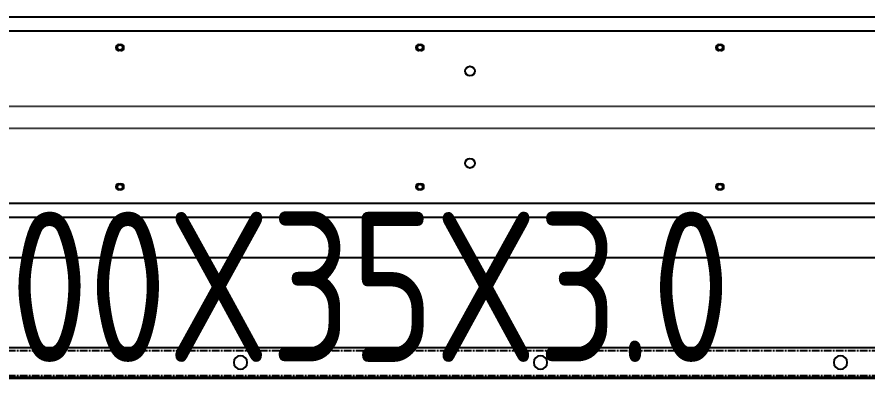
# Model space of a CAD drawing. Header units: millimetres. Extents: x -198529 to 244266, y -64 to 158464.
# Drawn here: x -148048 to -147198, y 98161 to 98523 of the extents above; entities that cross this region are included whole.
import ezdxf

# ---------------------------------------------------------------- set-up
doc = ezdxf.new("R2010")
doc.units = ezdxf.units.MM
doc.linetypes.add('CENTER', pattern=[12, 7.5, -1.5, 1.5, -1.5])
doc.linetypes.add('HIDDEN', pattern=[0.2, 0.1, -0.1])
for name, color, linetype in [('0-DCC', 30, 'Continuous'), ('0-DCC-STRUC', 180, 'Continuous'), ('0-DCC-STRUC-T', 4, 'Continuous')]:
    doc.layers.add(name, color=color, linetype=linetype)
doc.styles.add('EDRI-COM', font='tssdeng.shx', dxfattribs={"width": 0.8, "bigfont": 'hztxt.shx'})

# ---------------------------------------------------------------- blocks, each defined once
blk = doc.blocks.new('DCC2850x1800(右)')
at = {"color": 0, "linetype": 'Continuous'}
for p, q in [((65614.5, -72678.48), (62966, -72678.48)), ((62966, -72709.38), (65613, -72709.38))]:
    blk.add_line(p, q, dxfattribs=at)
at = {"color": 0, "linetype": 'CENTER'}
for p, q in [((65614.5, -72681.48), (62966, -72681.48)), ((65614.5, -72706.38), (62966, -72706.38))]:
    blk.add_line(p, q, dxfattribs=at)
at = {"color": 0, "linetype": 'Continuous'}
for centre in [(63666, -72693.48), (63966, -72693.48), (64266, -72693.48)]:
    blk.add_circle(centre, 6.75, dxfattribs=at)
blk = doc.blocks.new('DCC2850x2300(右)水平')
at = {"color": 0, "linetype": 'Continuous'}
for p, q in [((55002.77, -142094.53), (52355.77, -142094.53)), ((55002.77, -142108.53), (52355.77, -142108.53)), ((53653.27, -142122.03), (53655.27, -142122.03)), ((53655.27, -142128.03), (53653.27, -142128.03)), ((53953.27, -142122.03), (53955.27, -142122.03)), ((53955.27, -142128.03), (53953.27, -142128.03)), ((54253.27, -142122.03), (54255.27, -142122.03)), ((54255.27, -142128.03), (54253.27, -142128.03)), ((53653.27, -142261.03), (53655.27, -142261.03)), ((53953.27, -142261.03), (53955.27, -142261.03)), ((54253.27, -142261.03), (54255.27, -142261.03)), ((53655.27, -142267.03), (53653.27, -142267.03)), ((53955.27, -142267.03), (53953.27, -142267.03)), ((54255.27, -142267.03), (54253.27, -142267.03)), ((52355.77, -142280.53), (55002.77, -142280.53)), ((52355.77, -142294.53), (55002.77, -142294.53))]:
    blk.add_line(p, q, dxfattribs=at)
at = {"color": 0, "linetype": 'HIDDEN'}
for p, q in [((52355.77, -142183.53), (55004.27, -142183.53)), ((52355.77, -142205.53), (55004.27, -142205.53))]:
    blk.add_line(p, q, dxfattribs=at)
at = {"color": 0, "linetype": 'Continuous'}
for centre, radius in [((53654.27, -142125.03), 2.6), ((53954.27, -142125.03), 2.6), ((54254.27, -142125.03), 2.6), ((54004.27, -142148.53), 4.77), ((54004.27, -142240.53), 4.77), ((53654.27, -142264.03), 2.6), ((53954.27, -142264.03), 2.6), ((54254.27, -142264.03), 2.6)]:
    blk.add_circle(centre, radius, dxfattribs=at)
for centre, start, end in [((53653.27, -142125.03), 90, 270), ((53655.27, -142125.03), 270, 90), ((53953.27, -142125.03), 90, 270), ((53955.27, -142125.03), 270, 90), ((54253.27, -142125.03), 90, 270), ((54255.27, -142125.03), 270, 90), ((53653.27, -142264.03), 90, 270), ((53655.27, -142264.03), 270, 90), ((53953.27, -142264.03), 90, 270), ((53955.27, -142264.03), 270, 90), ((54253.27, -142264.03), 90, 270), ((54255.27, -142264.03), 270, 90)]:
    blk.add_arc(centre, 3, start, end, dxfattribs=at)

msp = doc.modelspace()

# ---------------------------------------------------------------- linework, layer by layer
at = {"layer": '0-DCC-STRUC'}
for points in [[(-146511.27, 98123.01), (-149386.27, 98123.01), (-149386.27, 98323.01), (-146511.27, 98323.01)], [(-146511.27, 98163.01), (-149386.27, 98163.01), (-149386.27, 98283.01), (-146511.27, 98283.01)]]:
    msp.add_lwpolyline(points, close=True, dxfattribs=at)

# ---------------------------------------------------------------- block references
at = {"layer": '0-DCC'}
msp.add_blockref('DCC2850x2300(右)水平', (-201599.07, 240617.54), dxfattribs=at)
at = {"layer": '0-DCC', "xscale": -1}
msp.add_blockref('DCC2850x1800(右)', (-83558.27, 170871.49), dxfattribs=at)

# ---------------------------------------------------------------- texts
at = {"layer": '0-DCC-STRUC-T', "style": 'EDRI-COM', "width": 0.8}
msp.add_text('C200X100X35X3.0', height=150, dxfattribs=at).set_placement((-148532.26, 98178.66))

doc.saveas('drawing.dxf')
